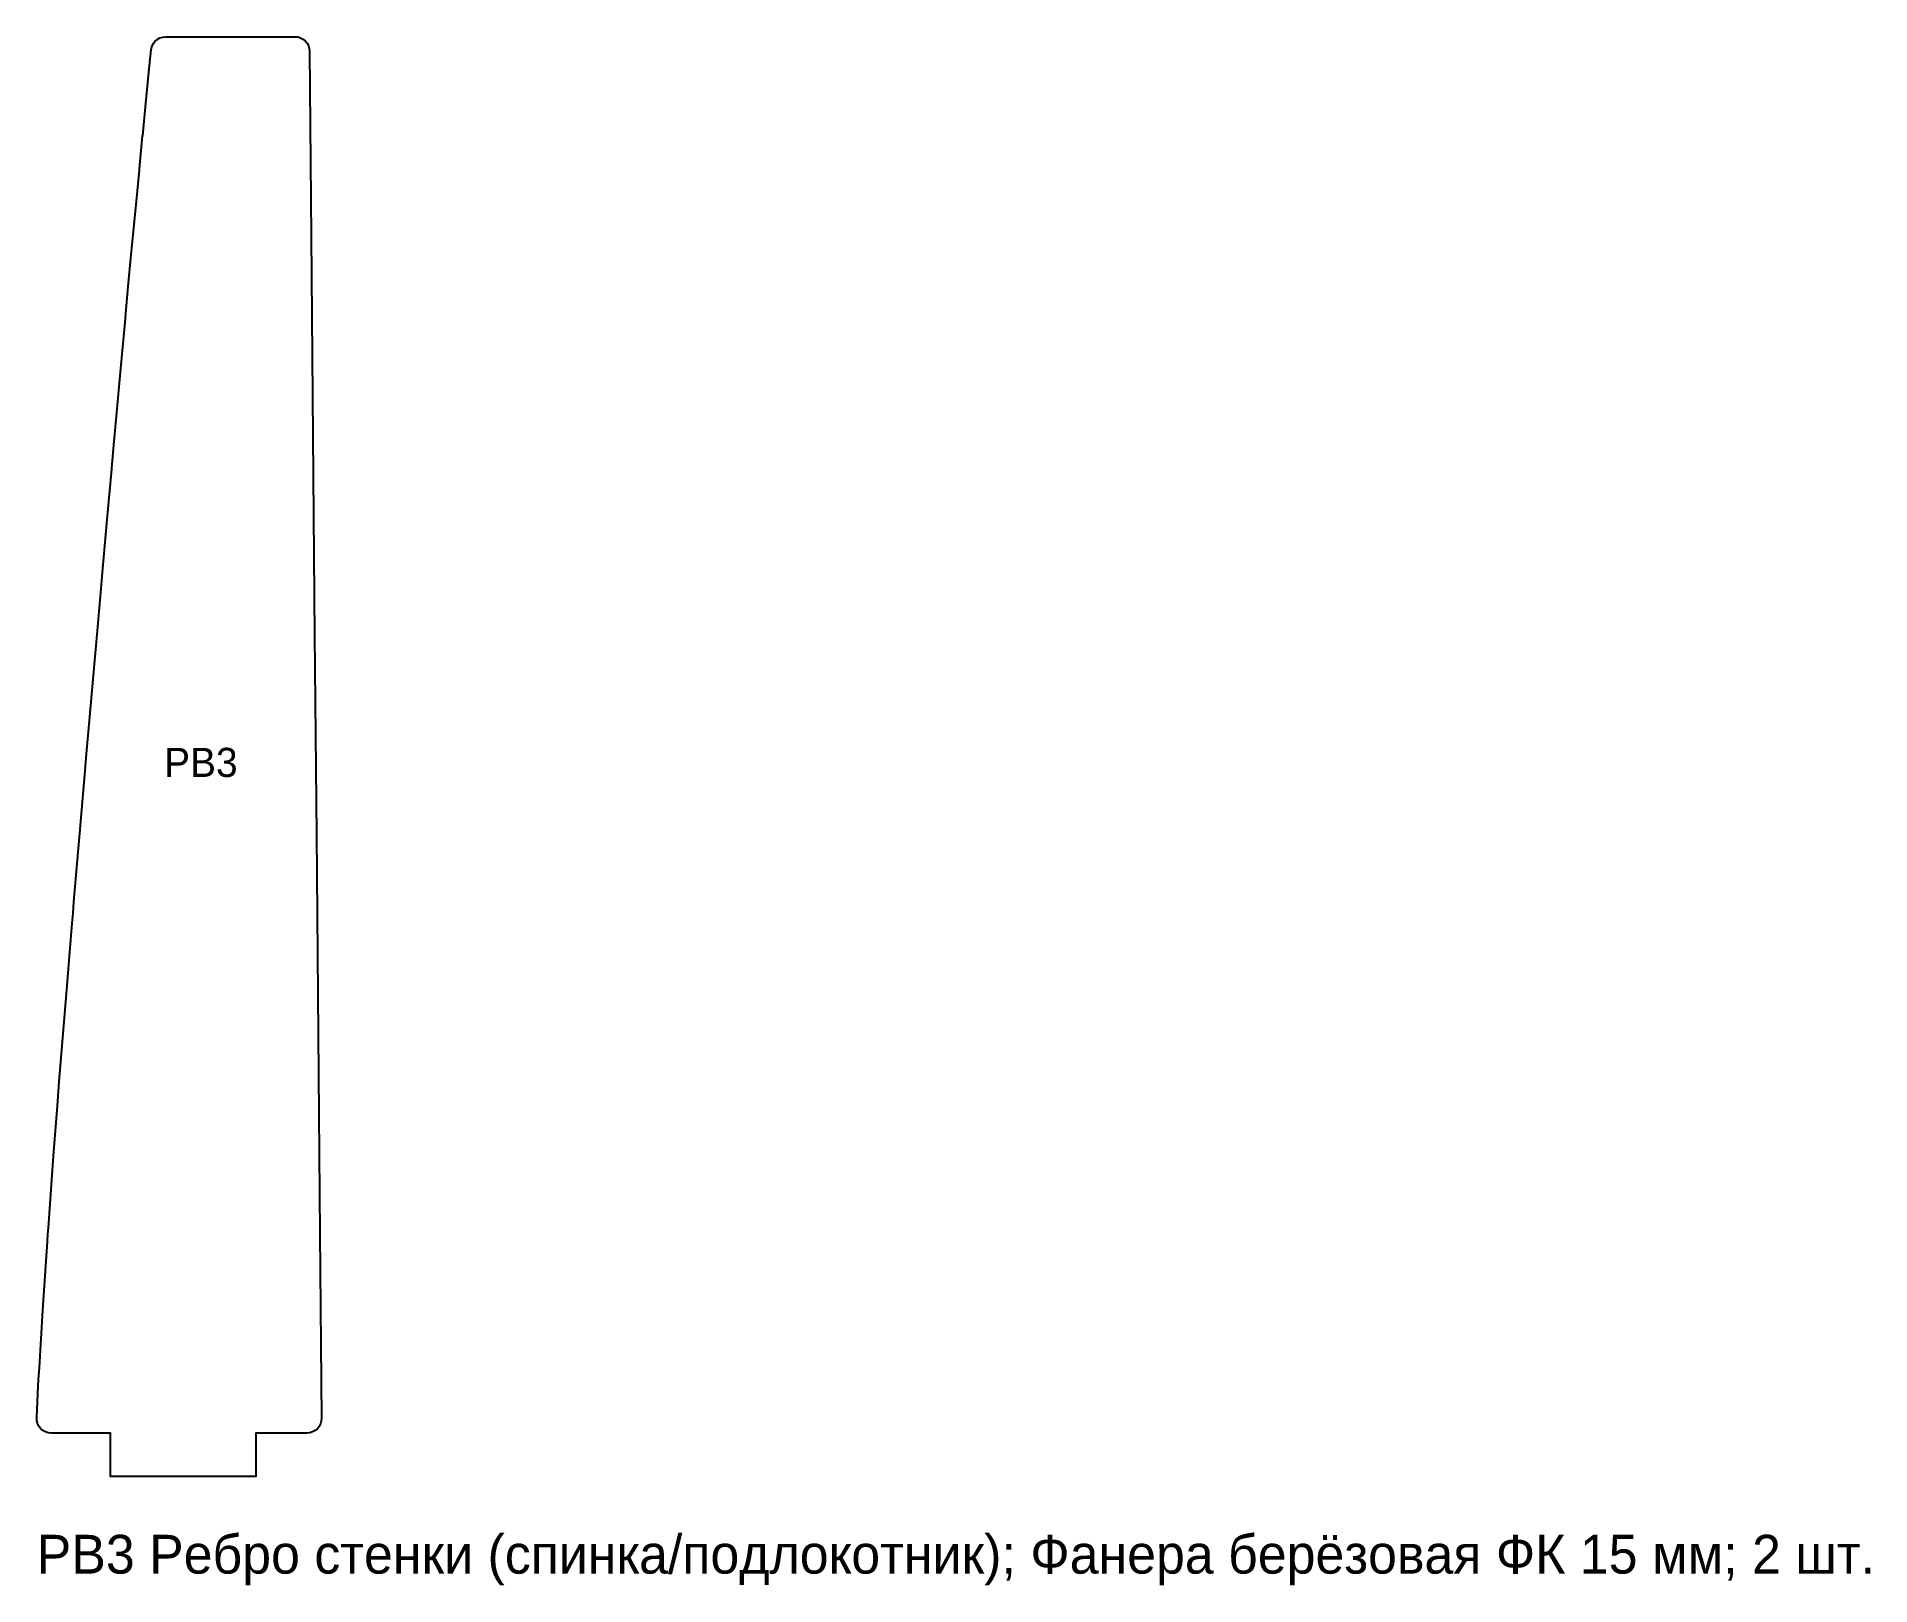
# Model space of a CAD drawing. Header units: millimetres. Extents: x 0 to 378, y -22 to 297.
import ezdxf
from ezdxf.enums import TextEntityAlignment as Align

# ---------------------------------------------------------------- set-up
doc = ezdxf.new("R2010")
doc.units = ezdxf.units.MM
doc.layers.add('CUT_OUT', color=7, linetype='Continuous')
doc.layers.add('TEXT', color=8, linetype='Continuous')

msp = doc.modelspace()

# ---------------------------------------------------------------- linework, layer by layer
at = {"layer": 'CUT_OUT'}
msp.add_lwpolyline([(2.39, 9.06), (1.81, 9.24), (1.28, 9.54), (0.82, 9.94), (0.45, 10.42), (0.18, 10.96), (0.03, 11.55), (0, 12.16), (0.26, 17.16), (0.27, 17.3), (0.41, 19.98), (0.41, 20), (0.55, 22.51), (0.55, 22.51), (1.28, 34.36), (1.28, 34.37), (2.23, 48.49), (2.23, 48.6), (2.33, 50.01), (2.33, 50.02), (2.42, 51.29), (2.42, 51.3), (3.49, 66.19), (3.49, 66.2), (4.27, 76.47), (4.27, 76.48), (4.73, 82.43), (4.73, 82.44), (4.79, 83.15), (6.12, 99.6), (6.12, 99.6), (7.33, 114.16), (7.5, 116.23), (7.5, 116.23), (7.69, 118.53), (8.9, 132.7), (8.9, 132.7), (10.01, 145.55), (10.31, 149.09), (10.64, 152.86), (10.64, 152.87), (11.72, 165.27), (12.74, 176.77), (12.74, 176.86), (13.14, 181.51), (13.57, 186.46), (13.57, 186.46), (14.55, 197.44), (14.55, 197.44), (15.49, 207.82), (15.5, 207.98), (15.99, 213.58), (15.99, 213.58), (16.51, 219.46), (16.51, 219.47), (17.41, 229.32), (17.41, 229.33), (18.31, 238.83), (18.33, 239.06), (18.9, 245.47), (18.9, 245.47), (19.5, 252.04), (19.5, 252.05), (20.36, 260.94), (20.36, 260.95), (21.2, 269.46), (21.23, 269.75), (21.86, 276.57), (21.87, 276.58), (22.51, 283.28), (22.51, 283.3), (23.29, 291.04), (23.3, 291.05), (23.64, 294.31), (23.77, 294.93), (24.02, 295.5), (24.39, 296.01), (24.86, 296.43), (25.4, 296.74), (26, 296.93), (26.62, 297), (53.28, 297), (53.86, 296.94), (54.42, 296.77), (54.94, 296.5), (55.39, 296.13), (55.77, 295.68), (56.05, 295.17), (56.22, 294.61), (56.28, 294.03), (56.62, 255.86), (56.98, 214.71), (57.34, 173.57), (57.71, 132.43), (58.07, 91.29), (58.43, 50.14), (58.77, 12.03), (58.72, 11.44), (58.55, 10.87), (58.27, 10.35), (57.9, 9.89), (57.44, 9.51), (56.92, 9.23), (56.36, 9.06), (55.77, 9), (45.23, 9), (45.23, 0), (15.23, 0), (15.23, 9), (3, 9), (2.39, 9.06)], close=True, dxfattribs=at)

# ---------------------------------------------------------------- texts
at = {"layer": 'TEXT'}
msp.add_text('РВ3', height=6, dxfattribs=at).set_placement((33.87, 147.32), align=Align.MIDDLE_CENTER)
msp.add_text('РВ3 Ребро стенки (спинка/подлокотник); Фанера берёзовая ФК 15 мм; 2 шт.', height=8, dxfattribs=at).set_placement((0, -20))

doc.saveas('drawing.dxf')
